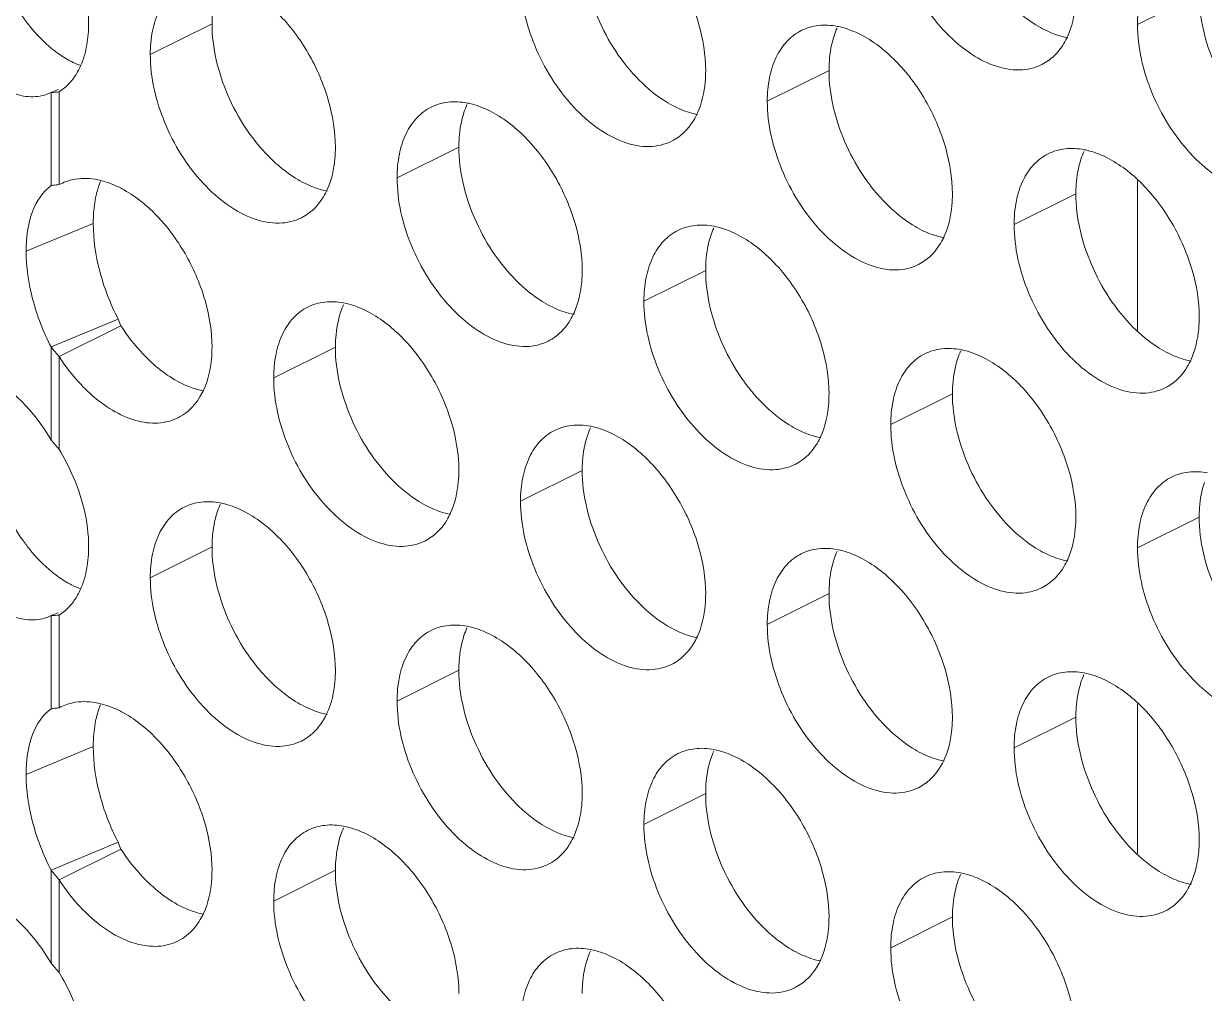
# Model space of a CAD drawing. Header units: millimetres. Extents: x 0 to 2524, y 0 to 1785.
# Drawn here: x 1808.52 to 1819.34, y 872.47 to 881.37 of the extents above; entities that cross this region are included whole.
import ezdxf

# ---------------------------------------------------------------- set-up
doc = ezdxf.new("R2010")
doc.units = ezdxf.units.MM
doc.header["$LTSCALE"] = 0.1
doc.layers.add('标注', color=251, linetype='Continuous', lineweight=9)

msp = doc.modelspace()

# ---------------------------------------------------------------- linework, layer by layer
at = {"layer": '标注'}
for p, q in [((1819.296, 881.643), (1818.73, 881.36)), ((1810.245, 881.368), (1809.679, 881.085)), ((1810.245, 881.368), (1809.679, 881.085)), ((1810.245, 881.368), (1809.679, 881.085)), ((1815.902, 880.94), (1815.336, 880.657)), ((1808.77, 880.738), (1808.745, 880.728)), ((1808.835, 880.765), (1808.77, 880.738)), ((1808.77, 880.738), (1808.77, 879.884)), ((1808.844, 880.743), (1808.844, 879.892)), ((1812.508, 880.237), (1811.942, 879.954)), ((1818.73, 878.555), (1818.73, 879.93)), ((1808.844, 879.892), (1808.86, 879.9)), ((1818.165, 879.808), (1817.599, 879.526)), ((1809.156, 879.537), (1808.541, 879.282)), ((1814.771, 879.105), (1814.205, 878.823)), ((1809.385, 878.659), (1808.77, 878.403)), ((1809.41, 878.597), (1808.844, 878.315)), ((1808.77, 878.403), (1808.77, 877.549)), ((1811.376, 878.402), (1810.811, 878.12)), ((1808.844, 878.315), (1808.844, 877.463)), ((1817.033, 877.974), (1816.468, 877.691)), ((1813.639, 877.271), (1813.073, 876.988)), ((1819.296, 876.843), (1818.73, 876.56)), ((1810.245, 876.568), (1809.679, 876.285)), ((1810.245, 876.568), (1809.679, 876.285)), ((1810.245, 876.568), (1809.679, 876.285)), ((1815.902, 876.14), (1815.336, 875.857)), ((1808.77, 875.938), (1808.745, 875.928)), ((1808.835, 875.965), (1808.77, 875.938)), ((1808.77, 875.938), (1808.77, 875.084)), ((1808.844, 875.943), (1808.844, 875.092)), ((1812.508, 875.437), (1811.942, 875.154)), ((1808.844, 875.092), (1808.86, 875.1)), ((1818.73, 873.755), (1818.73, 875.13)), ((1818.165, 875.008), (1817.599, 874.726)), ((1809.156, 874.737), (1808.541, 874.482)), ((1814.771, 874.305), (1814.205, 874.023)), ((1809.385, 873.859), (1808.77, 873.603)), ((1809.41, 873.797), (1808.844, 873.515)), ((1808.77, 873.603), (1808.77, 872.749)), ((1811.376, 873.602), (1810.811, 873.32)), ((1808.844, 873.515), (1808.844, 872.663)), ((1817.033, 873.174), (1816.468, 872.891))]:
    msp.add_line(p, q, dxfattribs=at)
for centre, radius, start, end in [((1816.646, 881.029), 0.734, 155.8796, 161.7803), ((1809.385, 881.857), 0.94, 235.2265, 239.6574), ((1809.323, 881.752), 0.818, 239.6492, 244.5397), ((1817.65, 881.399), 0.453, 296.5256, 305.9034), ((1808.594, 881.132), 0.462, 302.7451, 310.382), ((1813.252, 880.326), 0.734, 155.8796, 161.7803), ((1814.256, 880.696), 0.453, 296.5256, 305.9034), ((1818.909, 879.897), 0.734, 155.8796, 161.7803), ((1810.862, 879.993), 0.453, 296.5256, 305.9034), ((1815.515, 879.194), 0.734, 155.8796, 161.7803), ((1816.519, 879.565), 0.453, 296.5256, 305.9034), ((1812.121, 878.491), 0.734, 155.8796, 161.7803), ((1810.182, 878.944), 0.847, 199.7011, 204.1814), ((1809.652, 879.067), 1.104, 216.9719, 222.9731), ((1813.125, 878.862), 0.453, 296.5256, 305.9034), ((1817.778, 878.063), 0.734, 155.8796, 161.7803), ((1818.782, 878.434), 0.453, 296.5256, 305.9034), ((1809.729, 878.162), 0.457, 296.5685, 308.2187), ((1814.384, 877.36), 0.734, 155.8796, 161.7803), ((1811.311, 879.665), 3.306, 219.7824, 221.7528), ((1815.388, 877.731), 0.453, 296.5256, 305.9034), ((1810.99, 876.657), 0.734, 155.8796, 161.7803), ((1811.993, 877.028), 0.453, 296.5256, 305.9034), ((1816.646, 876.229), 0.734, 155.8796, 161.7803), ((1809.385, 877.057), 0.94, 235.2265, 239.6574), ((1809.323, 876.952), 0.818, 239.6492, 244.5397), ((1817.65, 876.599), 0.453, 296.5256, 305.9034), ((1808.594, 876.332), 0.462, 302.7451, 310.382), ((1813.252, 875.526), 0.734, 155.8796, 161.7803), ((1814.256, 875.896), 0.453, 296.5256, 305.9034), ((1818.909, 875.097), 0.734, 155.8796, 161.7803), ((1810.862, 875.193), 0.453, 296.5256, 305.9034), ((1815.515, 874.394), 0.734, 155.8796, 161.7803), ((1816.519, 874.765), 0.453, 296.5256, 305.9034), ((1812.121, 873.691), 0.734, 155.8796, 161.7803), ((1810.182, 874.144), 0.847, 199.7011, 204.1814), ((1813.125, 874.062), 0.453, 296.5256, 305.9034), ((1809.652, 874.267), 1.104, 216.9719, 222.9731), ((1817.778, 873.263), 0.734, 155.8796, 161.7803), ((1818.782, 873.634), 0.453, 296.5256, 305.9034), ((1809.729, 873.362), 0.457, 296.5685, 308.2187), ((1814.384, 872.56), 0.734, 155.8796, 161.7803), ((1811.311, 874.865), 3.306, 219.7824, 221.7528), ((1815.388, 872.931), 0.453, 296.5256, 305.9034)]:
    msp.add_arc(centre, radius, start, end, dxfattribs=at)
for points, knots in [([(1813.922, 882.403), (1814.043, 882.343), (1814.273, 882.163), (1814.539, 881.804), (1814.721, 881.386), (1814.771, 881.085), (1814.771, 880.94)], [0, 0, 0, 0, 0.229676, 0.488215, 0.753207, 1, 1, 1, 1]), ([(1817.853, 880.994), (1817.79, 880.962), (1817.64, 880.928), (1817.402, 880.976), (1817.164, 881.107), (1816.856, 881.384), (1816.57, 881.847), (1816.468, 882.28), (1816.468, 882.491)], [0, 0, 0, 0, 0.090718, 0.191742, 0.308104, 0.439279, 0.725532, 1, 1, 1, 1]), ([(1808.518, 880.705), (1808.387, 880.727), (1808.113, 880.888), (1807.804, 881.271), (1807.582, 881.759), (1807.518, 882.121), (1807.518, 882.297)], [0, 0, 0, 0, 0.200223, 0.454809, 0.735097, 1, 1, 1, 1]), ([(1808.844, 882.263), (1808.886, 882.193), (1809.032, 881.916), (1809.114, 881.6), (1809.114, 881.368)], [0, 0, 0, 0, 0.260955, 1, 1, 1, 1]), ([(1814.163, 880.849), (1814.001, 881.012), (1813.75, 881.399), (1813.639, 881.85), (1813.639, 882.071)], [0, 0, 0, 0, 0.508684, 1, 1, 1, 1]), ([(1818.73, 881.36), (1818.73, 881.433), (1818.742, 881.572), (1818.801, 881.762), (1818.901, 881.914), (1818.993, 881.984), (1819.042, 882.009)], [0, 0, 0, 0, 0.289235, 0.54966, 0.782932, 1, 1, 1, 1]), ([(1814.459, 880.291), (1814.396, 880.26), (1814.246, 880.226), (1814.008, 880.273), (1813.77, 880.404), (1813.462, 880.682), (1813.176, 881.144), (1813.073, 881.577), (1813.073, 881.788)], [0, 0, 0, 0, 0.090718, 0.191742, 0.308104, 0.439279, 0.725532, 1, 1, 1, 1]), ([(1808.571, 881.35), (1808.549, 881.377), (1808.462, 881.493), (1808.388, 881.619), (1808.34, 881.718)], [0, 0, 0, 0, 0.242274, 1, 1, 1, 1]), ([(1809.679, 881.085), (1809.679, 881.158), (1809.691, 881.297), (1809.75, 881.487), (1809.85, 881.639), (1809.942, 881.71), (1809.991, 881.734)], [0, 0, 0, 0, 0.289235, 0.54966, 0.782932, 1, 1, 1, 1]), ([(1810.245, 881.368), (1810.245, 881.397), (1810.249, 881.504), (1810.268, 881.611), (1810.292, 881.687)], [0, 0, 0, 0, 0.264225, 1, 1, 1, 1]), ([(1810.528, 881.7), (1810.649, 881.64), (1810.879, 881.46), (1811.145, 881.102), (1811.326, 880.683), (1811.376, 880.382), (1811.376, 880.237)], [0, 0, 0, 0, 0.229676, 0.488215, 0.753207, 1, 1, 1, 1]), ([(1818.165, 881.643), (1818.165, 881.607), (1818.159, 881.475), (1818.13, 881.342), (1818.09, 881.254)], [0, 0, 0, 0, 0.268874, 1, 1, 1, 1]), ([(1819.82, 880.421), (1819.658, 880.583), (1819.407, 880.971), (1819.296, 881.421), (1819.296, 881.643)], [0, 0, 0, 0, 0.508684, 1, 1, 1, 1]), ([(1817.882, 881.311), (1817.853, 881.325), (1817.735, 881.391), (1817.63, 881.479), (1817.557, 881.552)], [0, 0, 0, 0, 0.235002, 1, 1, 1, 1]), ([(1808.848, 881.085), (1808.824, 881.102), (1808.722, 881.18), (1808.633, 881.273), (1808.571, 881.35)], [0, 0, 0, 0, 0.233653, 1, 1, 1, 1]), ([(1809.114, 881.368), (1809.114, 881.345), (1809.111, 881.255), (1809.098, 881.165), (1809.081, 881.101)], [0, 0, 0, 0, 0.261757, 1, 1, 1, 1]), ([(1810.769, 880.146), (1810.607, 880.309), (1810.356, 880.696), (1810.245, 881.147), (1810.245, 881.368)], [0, 0, 0, 0, 0.508684, 1, 1, 1, 1]), ([(1815.648, 881.306), (1815.696, 881.33), (1815.807, 881.362), (1815.92, 881.355), (1815.977, 881.344)], [0, 0, 0, 0, 0.482538, 1, 1, 1, 1]), ([(1815.977, 881.344), (1815.994, 881.341), (1816.066, 881.324), (1816.135, 881.297), (1816.185, 881.272)], [0, 0, 0, 0, 0.238696, 1, 1, 1, 1]), ([(1820.116, 879.862), (1820.053, 879.831), (1819.903, 879.797), (1819.665, 879.845), (1819.427, 879.976), (1819.119, 880.253), (1818.833, 880.716), (1818.73, 881.148), (1818.73, 881.36)], [0, 0, 0, 0, 0.090718, 0.191742, 0.308104, 0.439279, 0.725532, 1, 1, 1, 1]), ([(1815.336, 880.657), (1815.336, 880.73), (1815.348, 880.869), (1815.407, 881.059), (1815.507, 881.211), (1815.599, 881.281), (1815.648, 881.306)], [0, 0, 0, 0, 0.289235, 0.54966, 0.782932, 1, 1, 1, 1]), ([(1815.902, 880.94), (1815.902, 880.968), (1815.906, 881.076), (1815.924, 881.183), (1815.949, 881.258)], [0, 0, 0, 0, 0.264225, 1, 1, 1, 1]), ([(1816.185, 881.272), (1816.305, 881.212), (1816.536, 881.031), (1816.802, 880.673), (1816.983, 880.254), (1817.033, 879.953), (1817.033, 879.808)], [0, 0, 0, 0, 0.229676, 0.488215, 0.753207, 1, 1, 1, 1]), ([(1818.09, 881.238), (1818.072, 881.242), (1818.001, 881.258), (1817.932, 881.286), (1817.882, 881.311)], [0, 0, 0, 0, 0.238696, 1, 1, 1, 1]), ([(1818.09, 881.254), (1818.08, 881.231), (1818.036, 881.147), (1817.972, 881.073), (1817.916, 881.032)], [0, 0, 0, 0, 0.265525, 1, 1, 1, 1]), ([(1811.065, 879.588), (1811.002, 879.557), (1810.852, 879.523), (1810.614, 879.57), (1810.376, 879.701), (1810.068, 879.979), (1809.782, 880.441), (1809.679, 880.874), (1809.679, 881.085)], [0, 0, 0, 0, 0.090718, 0.191742, 0.308104, 0.439279, 0.725532, 1, 1, 1, 1]), ([(1808.99, 880.89), (1808.983, 880.879), (1808.955, 880.839), (1808.921, 880.803), (1808.893, 880.78)], [0, 0, 0, 0, 0.256974, 1, 1, 1, 1]), ([(1814.771, 880.94), (1814.771, 880.904), (1814.765, 880.772), (1814.736, 880.639), (1814.696, 880.551)], [0, 0, 0, 0, 0.268874, 1, 1, 1, 1]), ([(1816.426, 879.718), (1816.264, 879.88), (1816.013, 880.268), (1815.902, 880.718), (1815.902, 880.94)], [0, 0, 0, 0, 0.508684, 1, 1, 1, 1]), ([(1814.488, 880.608), (1814.459, 880.622), (1814.341, 880.688), (1814.236, 880.776), (1814.163, 880.849)], [0, 0, 0, 0, 0.235002, 1, 1, 1, 1]), ([(1808.745, 880.727), (1808.728, 880.72), (1808.655, 880.696), (1808.575, 880.695), (1808.518, 880.705)], [0, 0, 0, 0, 0.241531, 1, 1, 1, 1]), ([(1811.942, 879.954), (1811.942, 880.027), (1811.954, 880.166), (1812.013, 880.356), (1812.113, 880.508), (1812.205, 880.579), (1812.254, 880.603)], [0, 0, 0, 0, 0.289235, 0.54966, 0.782932, 1, 1, 1, 1]), ([(1812.254, 880.603), (1812.302, 880.627), (1812.412, 880.659), (1812.526, 880.652), (1812.583, 880.641)], [0, 0, 0, 0, 0.482538, 1, 1, 1, 1]), ([(1812.583, 880.641), (1812.6, 880.638), (1812.672, 880.621), (1812.741, 880.594), (1812.791, 880.569)], [0, 0, 0, 0, 0.238696, 1, 1, 1, 1]), ([(1812.791, 880.569), (1812.911, 880.509), (1813.142, 880.328), (1813.408, 879.97), (1813.589, 879.551), (1813.639, 879.25), (1813.639, 879.105)], [0, 0, 0, 0, 0.229676, 0.488215, 0.753207, 1, 1, 1, 1]), ([(1814.695, 880.535), (1814.678, 880.539), (1814.607, 880.555), (1814.538, 880.583), (1814.488, 880.608)], [0, 0, 0, 0, 0.238696, 1, 1, 1, 1]), ([(1816.721, 879.159), (1816.659, 879.128), (1816.509, 879.094), (1816.271, 879.142), (1816.033, 879.273), (1815.725, 879.55), (1815.439, 880.013), (1815.336, 880.445), (1815.336, 880.657)], [0, 0, 0, 0, 0.090718, 0.191742, 0.308104, 0.439279, 0.725532, 1, 1, 1, 1]), ([(1812.508, 880.237), (1812.508, 880.265), (1812.512, 880.373), (1812.53, 880.48), (1812.555, 880.555)], [0, 0, 0, 0, 0.264225, 1, 1, 1, 1]), ([(1814.696, 880.551), (1814.686, 880.528), (1814.642, 880.444), (1814.578, 880.37), (1814.522, 880.329)], [0, 0, 0, 0, 0.265525, 1, 1, 1, 1]), ([(1811.376, 880.237), (1811.376, 880.201), (1811.371, 880.069), (1811.342, 879.936), (1811.302, 879.848)], [0, 0, 0, 0, 0.268874, 1, 1, 1, 1]), ([(1813.032, 879.015), (1812.87, 879.178), (1812.619, 879.565), (1812.508, 880.015), (1812.508, 880.237)], [0, 0, 0, 0, 0.508684, 1, 1, 1, 1]), ([(1811.094, 879.905), (1811.065, 879.919), (1810.947, 879.985), (1810.842, 880.073), (1810.769, 880.146)], [0, 0, 0, 0, 0.235002, 1, 1, 1, 1]), ([(1817.599, 879.526), (1817.599, 879.598), (1817.611, 879.737), (1817.67, 879.927), (1817.769, 880.08), (1817.862, 880.15), (1817.911, 880.175)], [0, 0, 0, 0, 0.289235, 0.54966, 0.782932, 1, 1, 1, 1]), ([(1817.911, 880.175), (1817.959, 880.199), (1818.069, 880.23), (1818.183, 880.224), (1818.24, 880.213)], [0, 0, 0, 0, 0.482538, 1, 1, 1, 1]), ([(1818.165, 879.808), (1818.165, 879.837), (1818.168, 879.944), (1818.187, 880.052), (1818.212, 880.127)], [0, 0, 0, 0, 0.264225, 1, 1, 1, 1]), ([(1818.24, 880.213), (1818.257, 880.209), (1818.329, 880.193), (1818.398, 880.165), (1818.448, 880.14)], [0, 0, 0, 0, 0.238696, 1, 1, 1, 1]), ([(1818.448, 880.14), (1818.568, 880.08), (1818.799, 879.9), (1819.065, 879.542), (1819.246, 879.123), (1819.296, 878.822), (1819.296, 878.677)], [0, 0, 0, 0, 0.229676, 0.488215, 0.753207, 1, 1, 1, 1]), ([(1808.86, 879.9), (1808.879, 879.91), (1808.962, 879.944), (1809.055, 879.953), (1809.122, 879.947)], [0, 0, 0, 0, 0.242859, 1, 1, 1, 1]), ([(1809.183, 879.795), (1809.186, 879.806), (1809.196, 879.849), (1809.21, 879.89), (1809.222, 879.92)], [0, 0, 0, 0, 0.258964, 1, 1, 1, 1]), ([(1813.327, 878.456), (1813.265, 878.425), (1813.115, 878.391), (1812.877, 878.439), (1812.639, 878.57), (1812.331, 878.847), (1812.045, 879.31), (1811.942, 879.742), (1811.942, 879.954)], [0, 0, 0, 0, 0.090718, 0.191742, 0.308104, 0.439279, 0.725532, 1, 1, 1, 1]), ([(1808.541, 879.282), (1808.541, 879.405), (1808.566, 879.628), (1808.691, 879.827), (1808.77, 879.884)], [0, 0, 0, 0, 0.559656, 1, 1, 1, 1]), ([(1808.77, 879.884), (1808.775, 879.885), (1808.8, 879.888), (1808.825, 879.89), (1808.844, 879.892)], [0, 0, 0, 0, 0.235256, 1, 1, 1, 1]), ([(1809.313, 879.903), (1809.323, 879.899), (1809.367, 879.881), (1809.409, 879.861), (1809.439, 879.843)], [0, 0, 0, 0, 0.243168, 1, 1, 1, 1]), ([(1809.439, 879.843), (1809.555, 879.778), (1809.775, 879.595), (1810.027, 879.241), (1810.198, 878.834), (1810.245, 878.543), (1810.245, 878.402)], [0, 0, 0, 0, 0.232666, 0.491415, 0.754834, 1, 1, 1, 1]), ([(1811.301, 879.832), (1811.284, 879.836), (1811.213, 879.852), (1811.144, 879.88), (1811.094, 879.905)], [0, 0, 0, 0, 0.238696, 1, 1, 1, 1]), ([(1811.302, 879.848), (1811.292, 879.825), (1811.248, 879.741), (1811.184, 879.667), (1811.128, 879.626)], [0, 0, 0, 0, 0.265525, 1, 1, 1, 1]), ([(1817.033, 879.808), (1817.033, 879.773), (1817.028, 879.64), (1816.998, 879.508), (1816.959, 879.419)], [0, 0, 0, 0, 0.268874, 1, 1, 1, 1]), ([(1818.688, 878.586), (1818.527, 878.749), (1818.276, 879.136), (1818.165, 879.587), (1818.165, 879.808)], [0, 0, 0, 0, 0.508684, 1, 1, 1, 1]), ([(1809.156, 879.537), (1809.156, 879.56), (1809.158, 879.647), (1809.169, 879.733), (1809.183, 879.795)], [0, 0, 0, 0, 0.262705, 1, 1, 1, 1]), ([(1816.75, 879.476), (1816.722, 879.49), (1816.604, 879.557), (1816.499, 879.644), (1816.426, 879.718)], [0, 0, 0, 0, 0.235002, 1, 1, 1, 1]), ([(1809.385, 878.659), (1809.312, 878.799), (1809.202, 879.085), (1809.156, 879.39), (1809.156, 879.537)], [0, 0, 0, 0, 0.517022, 1, 1, 1, 1]), ([(1814.517, 879.472), (1814.565, 879.496), (1814.675, 879.527), (1814.789, 879.521), (1814.846, 879.51)], [0, 0, 0, 0, 0.482538, 1, 1, 1, 1]), ([(1814.846, 879.51), (1814.863, 879.506), (1814.934, 879.49), (1815.003, 879.463), (1815.053, 879.438)], [0, 0, 0, 0, 0.238696, 1, 1, 1, 1]), ([(1818.984, 878.028), (1818.922, 877.997), (1818.772, 877.963), (1818.534, 878.011), (1818.295, 878.141), (1817.988, 878.419), (1817.702, 878.881), (1817.599, 879.314), (1817.599, 879.526)], [0, 0, 0, 0, 0.090718, 0.191742, 0.308104, 0.439279, 0.725532, 1, 1, 1, 1]), ([(1814.205, 878.823), (1814.205, 878.895), (1814.217, 879.034), (1814.276, 879.225), (1814.375, 879.377), (1814.468, 879.447), (1814.517, 879.472)], [0, 0, 0, 0, 0.289235, 0.54966, 0.782932, 1, 1, 1, 1]), ([(1814.771, 879.105), (1814.771, 879.134), (1814.774, 879.241), (1814.793, 879.349), (1814.818, 879.424)], [0, 0, 0, 0, 0.264225, 1, 1, 1, 1]), ([(1815.053, 879.438), (1815.174, 879.377), (1815.405, 879.197), (1815.671, 878.839), (1815.852, 878.42), (1815.902, 878.119), (1815.902, 877.974)], [0, 0, 0, 0, 0.229676, 0.488215, 0.753207, 1, 1, 1, 1]), ([(1816.958, 879.404), (1816.941, 879.407), (1816.869, 879.424), (1816.8, 879.451), (1816.75, 879.476)], [0, 0, 0, 0, 0.238696, 1, 1, 1, 1]), ([(1816.959, 879.419), (1816.948, 879.397), (1816.905, 879.313), (1816.841, 879.238), (1816.785, 879.198)], [0, 0, 0, 0, 0.265525, 1, 1, 1, 1]), ([(1808.77, 878.403), (1808.697, 878.543), (1808.587, 878.83), (1808.541, 879.134), (1808.541, 879.282)], [0, 0, 0, 0, 0.517022, 1, 1, 1, 1]), ([(1813.639, 879.105), (1813.639, 879.07), (1813.633, 878.938), (1813.604, 878.805), (1813.565, 878.717)], [0, 0, 0, 0, 0.268874, 1, 1, 1, 1]), ([(1815.294, 877.883), (1815.133, 878.046), (1814.882, 878.433), (1814.771, 878.884), (1814.771, 879.105)], [0, 0, 0, 0, 0.508684, 1, 1, 1, 1]), ([(1813.356, 878.773), (1813.328, 878.788), (1813.21, 878.854), (1813.104, 878.941), (1813.032, 879.015)], [0, 0, 0, 0, 0.235002, 1, 1, 1, 1]), ([(1810.811, 878.12), (1810.811, 878.192), (1810.823, 878.331), (1810.882, 878.522), (1810.981, 878.674), (1811.074, 878.744), (1811.123, 878.769)], [0, 0, 0, 0, 0.289235, 0.54966, 0.782932, 1, 1, 1, 1]), ([(1811.123, 878.769), (1811.171, 878.793), (1811.281, 878.824), (1811.395, 878.818), (1811.452, 878.807)], [0, 0, 0, 0, 0.482538, 1, 1, 1, 1]), ([(1811.376, 878.402), (1811.376, 878.431), (1811.38, 878.538), (1811.399, 878.646), (1811.424, 878.721)], [0, 0, 0, 0, 0.264225, 1, 1, 1, 1]), ([(1811.452, 878.807), (1811.469, 878.803), (1811.54, 878.787), (1811.609, 878.76), (1811.659, 878.735)], [0, 0, 0, 0, 0.238696, 1, 1, 1, 1]), ([(1811.659, 878.735), (1811.78, 878.674), (1812.01, 878.494), (1812.277, 878.136), (1812.458, 877.717), (1812.508, 877.416), (1812.508, 877.271)], [0, 0, 0, 0, 0.229676, 0.488215, 0.753207, 1, 1, 1, 1]), ([(1813.564, 878.701), (1813.547, 878.704), (1813.475, 878.721), (1813.406, 878.748), (1813.356, 878.773)], [0, 0, 0, 0, 0.238696, 1, 1, 1, 1]), ([(1815.59, 877.325), (1815.527, 877.294), (1815.377, 877.26), (1815.14, 877.308), (1814.901, 877.438), (1814.593, 877.716), (1814.307, 878.179), (1814.205, 878.611), (1814.205, 878.823)], [0, 0, 0, 0, 0.090718, 0.191742, 0.308104, 0.439279, 0.725532, 1, 1, 1, 1]), ([(1813.565, 878.717), (1813.554, 878.694), (1813.511, 878.61), (1813.447, 878.536), (1813.391, 878.495)], [0, 0, 0, 0, 0.265525, 1, 1, 1, 1]), ([(1819.296, 878.677), (1819.296, 878.641), (1819.29, 878.509), (1819.261, 878.376), (1819.221, 878.288)], [0, 0, 0, 0, 0.268874, 1, 1, 1, 1]), ([(1809.688, 878.264), (1809.662, 878.287), (1809.559, 878.389), (1809.469, 878.505), (1809.41, 878.597)], [0, 0, 0, 0, 0.242059, 1, 1, 1, 1]), ([(1819.013, 878.345), (1818.985, 878.359), (1818.867, 878.426), (1818.761, 878.513), (1818.688, 878.586)], [0, 0, 0, 0, 0.235002, 1, 1, 1, 1]), ([(1810.245, 878.402), (1810.245, 878.367), (1810.239, 878.234), (1810.21, 878.101), (1810.17, 878.012)], [0, 0, 0, 0, 0.269039, 1, 1, 1, 1]), ([(1811.9, 877.18), (1811.739, 877.343), (1811.488, 877.73), (1811.376, 878.181), (1811.376, 878.402)], [0, 0, 0, 0, 0.508684, 1, 1, 1, 1]), ([(1809.122, 877.981), (1809.096, 878.004), (1808.993, 878.107), (1808.903, 878.222), (1808.844, 878.315)], [0, 0, 0, 0, 0.242059, 1, 1, 1, 1]), ([(1816.468, 877.691), (1816.468, 877.764), (1816.48, 877.903), (1816.539, 878.093), (1816.638, 878.245), (1816.731, 878.316), (1816.78, 878.34)], [0, 0, 0, 0, 0.289235, 0.54966, 0.782932, 1, 1, 1, 1]), ([(1816.78, 878.34), (1816.828, 878.364), (1816.938, 878.396), (1817.052, 878.389), (1817.108, 878.378)], [0, 0, 0, 0, 0.482538, 1, 1, 1, 1]), ([(1817.033, 877.974), (1817.033, 878.002), (1817.037, 878.11), (1817.056, 878.217), (1817.081, 878.292)], [0, 0, 0, 0, 0.264225, 1, 1, 1, 1]), ([(1817.108, 878.378), (1817.126, 878.375), (1817.197, 878.358), (1817.266, 878.331), (1817.316, 878.306)], [0, 0, 0, 0, 0.238696, 1, 1, 1, 1]), ([(1817.316, 878.306), (1817.437, 878.246), (1817.667, 878.066), (1817.934, 877.707), (1818.115, 877.289), (1818.165, 876.988), (1818.165, 876.843)], [0, 0, 0, 0, 0.229676, 0.488215, 0.753207, 1, 1, 1, 1]), ([(1819.221, 878.273), (1819.204, 878.276), (1819.132, 878.293), (1819.063, 878.32), (1819.013, 878.345)], [0, 0, 0, 0, 0.238696, 1, 1, 1, 1]), ([(1819.221, 878.288), (1819.211, 878.265), (1819.168, 878.181), (1819.104, 878.107), (1819.048, 878.066)], [0, 0, 0, 0, 0.265525, 1, 1, 1, 1]), ([(1810.168, 877.999), (1810.127, 878.007), (1809.949, 878.058), (1809.793, 878.167), (1809.688, 878.264)], [0, 0, 0, 0, 0.225674, 1, 1, 1, 1]), ([(1808.193, 878.122), (1808.221, 878.11), (1808.341, 878.048), (1808.446, 877.96), (1808.518, 877.886)], [0, 0, 0, 0, 0.228039, 1, 1, 1, 1]), ([(1812.196, 876.622), (1812.133, 876.591), (1811.983, 876.557), (1811.746, 876.605), (1811.507, 876.735), (1811.199, 877.013), (1810.913, 877.476), (1810.811, 877.908), (1810.811, 878.12)], [0, 0, 0, 0, 0.090718, 0.191742, 0.308104, 0.439279, 0.725532, 1, 1, 1, 1]), ([(1809.933, 877.753), (1809.877, 877.725), (1809.745, 877.692), (1809.534, 877.721), (1809.319, 877.82), (1809.187, 877.921), (1809.122, 877.981)], [0, 0, 0, 0, 0.211276, 0.44254, 0.704896, 1, 1, 1, 1]), ([(1810.17, 878.012), (1810.16, 877.991), (1810.12, 877.913), (1810.062, 877.843), (1810.011, 877.803)], [0, 0, 0, 0, 0.264539, 1, 1, 1, 1]), ([(1815.902, 877.974), (1815.902, 877.938), (1815.896, 877.806), (1815.867, 877.674), (1815.827, 877.585)], [0, 0, 0, 0, 0.268874, 1, 1, 1, 1]), ([(1817.557, 876.752), (1817.396, 876.915), (1817.145, 877.302), (1817.033, 877.753), (1817.033, 877.974)], [0, 0, 0, 0, 0.508684, 1, 1, 1, 1]), ([(1808.518, 877.886), (1808.541, 877.861), (1808.635, 877.757), (1808.716, 877.641), (1808.77, 877.549)], [0, 0, 0, 0, 0.239558, 1, 1, 1, 1]), ([(1815.619, 877.642), (1815.591, 877.656), (1815.473, 877.723), (1815.367, 877.81), (1815.294, 877.883)], [0, 0, 0, 0, 0.235002, 1, 1, 1, 1]), ([(1813.073, 876.988), (1813.073, 877.061), (1813.086, 877.2), (1813.145, 877.39), (1813.244, 877.542), (1813.336, 877.613), (1813.385, 877.637)], [0, 0, 0, 0, 0.289235, 0.54966, 0.782932, 1, 1, 1, 1]), ([(1813.385, 877.637), (1813.434, 877.661), (1813.544, 877.693), (1813.657, 877.686), (1813.714, 877.675)], [0, 0, 0, 0, 0.482538, 1, 1, 1, 1]), ([(1813.714, 877.675), (1813.732, 877.672), (1813.803, 877.656), (1813.872, 877.628), (1813.922, 877.603)], [0, 0, 0, 0, 0.238696, 1, 1, 1, 1]), ([(1815.827, 877.57), (1815.81, 877.573), (1815.738, 877.59), (1815.669, 877.617), (1815.619, 877.642)], [0, 0, 0, 0, 0.238696, 1, 1, 1, 1]), ([(1817.853, 876.194), (1817.79, 876.162), (1817.64, 876.128), (1817.402, 876.176), (1817.164, 876.307), (1816.856, 876.584), (1816.57, 877.047), (1816.468, 877.48), (1816.468, 877.691)], [0, 0, 0, 0, 0.090718, 0.191742, 0.308104, 0.439279, 0.725532, 1, 1, 1, 1]), ([(1813.639, 877.271), (1813.639, 877.3), (1813.643, 877.407), (1813.662, 877.514), (1813.687, 877.59)], [0, 0, 0, 0, 0.264225, 1, 1, 1, 1]), ([(1813.922, 877.603), (1814.043, 877.543), (1814.273, 877.363), (1814.539, 877.004), (1814.721, 876.586), (1814.771, 876.285), (1814.771, 876.14)], [0, 0, 0, 0, 0.229676, 0.488215, 0.753207, 1, 1, 1, 1]), ([(1815.827, 877.585), (1815.817, 877.562), (1815.774, 877.478), (1815.71, 877.404), (1815.653, 877.363)], [0, 0, 0, 0, 0.265525, 1, 1, 1, 1]), ([(1808.518, 875.905), (1808.387, 875.927), (1808.113, 876.088), (1807.804, 876.471), (1807.582, 876.959), (1807.518, 877.321), (1807.518, 877.497)], [0, 0, 0, 0, 0.200223, 0.454809, 0.735097, 1, 1, 1, 1]), ([(1808.844, 877.463), (1808.886, 877.393), (1809.032, 877.116), (1809.114, 876.8), (1809.114, 876.568)], [0, 0, 0, 0, 0.260955, 1, 1, 1, 1]), ([(1812.508, 877.271), (1812.508, 877.235), (1812.502, 877.103), (1812.473, 876.971), (1812.433, 876.882)], [0, 0, 0, 0, 0.268874, 1, 1, 1, 1]), ([(1814.163, 876.049), (1814.001, 876.212), (1813.75, 876.599), (1813.639, 877.05), (1813.639, 877.271)], [0, 0, 0, 0, 0.508684, 1, 1, 1, 1]), ([(1818.73, 876.56), (1818.73, 876.633), (1818.742, 876.772), (1818.801, 876.962), (1818.901, 877.114), (1818.993, 877.184), (1819.042, 877.209)], [0, 0, 0, 0, 0.289235, 0.54966, 0.782932, 1, 1, 1, 1]), ([(1819.042, 877.209), (1819.091, 877.233), (1819.201, 877.265), (1819.314, 877.258), (1819.371, 877.247)], [0, 0, 0, 0, 0.482538, 1, 1, 1, 1]), ([(1812.225, 876.939), (1812.197, 876.953), (1812.079, 877.02), (1811.973, 877.107), (1811.9, 877.18)], [0, 0, 0, 0, 0.235002, 1, 1, 1, 1]), ([(1819.296, 876.843), (1819.296, 876.871), (1819.3, 876.979), (1819.319, 877.086), (1819.343, 877.161)], [0, 0, 0, 0, 0.264225, 1, 1, 1, 1]), ([(1814.459, 875.491), (1814.396, 875.46), (1814.246, 875.426), (1814.008, 875.473), (1813.77, 875.604), (1813.462, 875.882), (1813.176, 876.344), (1813.073, 876.777), (1813.073, 876.988)], [0, 0, 0, 0, 0.090718, 0.191742, 0.308104, 0.439279, 0.725532, 1, 1, 1, 1]), ([(1808.571, 876.55), (1808.549, 876.577), (1808.462, 876.693), (1808.388, 876.819), (1808.34, 876.918)], [0, 0, 0, 0, 0.242274, 1, 1, 1, 1]), ([(1809.679, 876.285), (1809.679, 876.358), (1809.691, 876.497), (1809.75, 876.687), (1809.85, 876.839), (1809.942, 876.91), (1809.991, 876.934)], [0, 0, 0, 0, 0.289235, 0.54966, 0.782932, 1, 1, 1, 1]), ([(1809.991, 876.934), (1810.04, 876.958), (1810.15, 876.99), (1810.263, 876.983), (1810.32, 876.972)], [0, 0, 0, 0, 0.482538, 1, 1, 1, 1]), ([(1810.245, 876.568), (1810.245, 876.597), (1810.249, 876.704), (1810.268, 876.811), (1810.292, 876.887)], [0, 0, 0, 0, 0.264225, 1, 1, 1, 1]), ([(1810.32, 876.972), (1810.337, 876.969), (1810.409, 876.953), (1810.478, 876.925), (1810.528, 876.9)], [0, 0, 0, 0, 0.238696, 1, 1, 1, 1]), ([(1810.528, 876.9), (1810.649, 876.84), (1810.879, 876.66), (1811.145, 876.302), (1811.326, 875.883), (1811.376, 875.582), (1811.376, 875.437)], [0, 0, 0, 0, 0.229676, 0.488215, 0.753207, 1, 1, 1, 1]), ([(1812.433, 876.867), (1812.415, 876.87), (1812.344, 876.887), (1812.275, 876.914), (1812.225, 876.939)], [0, 0, 0, 0, 0.238696, 1, 1, 1, 1]), ([(1812.433, 876.882), (1812.423, 876.859), (1812.38, 876.775), (1812.316, 876.701), (1812.259, 876.661)], [0, 0, 0, 0, 0.265525, 1, 1, 1, 1]), ([(1818.165, 876.843), (1818.165, 876.807), (1818.159, 876.675), (1818.13, 876.542), (1818.09, 876.454)], [0, 0, 0, 0, 0.268874, 1, 1, 1, 1]), ([(1819.82, 875.621), (1819.658, 875.783), (1819.407, 876.171), (1819.296, 876.621), (1819.296, 876.843)], [0, 0, 0, 0, 0.508684, 1, 1, 1, 1]), ([(1817.882, 876.511), (1817.853, 876.525), (1817.735, 876.591), (1817.63, 876.679), (1817.557, 876.752)], [0, 0, 0, 0, 0.235002, 1, 1, 1, 1]), ([(1809.114, 876.568), (1809.114, 876.545), (1809.111, 876.455), (1809.098, 876.365), (1809.081, 876.301)], [0, 0, 0, 0, 0.261757, 1, 1, 1, 1]), ([(1810.769, 875.346), (1810.607, 875.509), (1810.356, 875.896), (1810.245, 876.347), (1810.245, 876.568)], [0, 0, 0, 0, 0.508684, 1, 1, 1, 1]), ([(1815.648, 876.506), (1815.696, 876.53), (1815.807, 876.562), (1815.92, 876.555), (1815.977, 876.544)], [0, 0, 0, 0, 0.482538, 1, 1, 1, 1]), ([(1820.116, 875.062), (1820.053, 875.031), (1819.903, 874.997), (1819.665, 875.045), (1819.427, 875.176), (1819.119, 875.453), (1818.833, 875.916), (1818.73, 876.348), (1818.73, 876.56)], [0, 0, 0, 0, 0.090718, 0.191742, 0.308104, 0.439279, 0.725532, 1, 1, 1, 1]), ([(1808.848, 876.285), (1808.824, 876.302), (1808.722, 876.38), (1808.633, 876.473), (1808.571, 876.55)], [0, 0, 0, 0, 0.233653, 1, 1, 1, 1]), ([(1815.336, 875.857), (1815.336, 875.93), (1815.348, 876.069), (1815.407, 876.259), (1815.507, 876.411), (1815.599, 876.481), (1815.648, 876.506)], [0, 0, 0, 0, 0.289235, 0.54966, 0.782932, 1, 1, 1, 1]), ([(1815.902, 876.14), (1815.902, 876.168), (1815.906, 876.276), (1815.924, 876.383), (1815.949, 876.458)], [0, 0, 0, 0, 0.264225, 1, 1, 1, 1]), ([(1815.977, 876.544), (1815.994, 876.541), (1816.066, 876.524), (1816.135, 876.497), (1816.185, 876.472)], [0, 0, 0, 0, 0.238696, 1, 1, 1, 1]), ([(1816.185, 876.472), (1816.305, 876.412), (1816.536, 876.231), (1816.802, 875.873), (1816.983, 875.454), (1817.033, 875.153), (1817.033, 875.008)], [0, 0, 0, 0, 0.229676, 0.488215, 0.753207, 1, 1, 1, 1]), ([(1818.09, 876.438), (1818.072, 876.442), (1818.001, 876.458), (1817.932, 876.486), (1817.882, 876.511)], [0, 0, 0, 0, 0.238696, 1, 1, 1, 1]), ([(1818.09, 876.454), (1818.08, 876.431), (1818.036, 876.347), (1817.972, 876.273), (1817.916, 876.232)], [0, 0, 0, 0, 0.265525, 1, 1, 1, 1]), ([(1811.065, 874.788), (1811.002, 874.757), (1810.852, 874.723), (1810.614, 874.77), (1810.376, 874.901), (1810.068, 875.179), (1809.782, 875.641), (1809.679, 876.074), (1809.679, 876.285)], [0, 0, 0, 0, 0.090718, 0.191742, 0.308104, 0.439279, 0.725532, 1, 1, 1, 1]), ([(1814.771, 876.14), (1814.771, 876.104), (1814.765, 875.972), (1814.736, 875.839), (1814.696, 875.751)], [0, 0, 0, 0, 0.268874, 1, 1, 1, 1]), ([(1816.426, 874.918), (1816.264, 875.08), (1816.013, 875.468), (1815.902, 875.918), (1815.902, 876.14)], [0, 0, 0, 0, 0.508684, 1, 1, 1, 1]), ([(1808.99, 876.09), (1808.983, 876.079), (1808.955, 876.039), (1808.921, 876.003), (1808.893, 875.98)], [0, 0, 0, 0, 0.256974, 1, 1, 1, 1]), ([(1814.488, 875.808), (1814.459, 875.822), (1814.341, 875.888), (1814.236, 875.976), (1814.163, 876.049)], [0, 0, 0, 0, 0.235002, 1, 1, 1, 1]), ([(1808.745, 875.927), (1808.728, 875.92), (1808.655, 875.896), (1808.575, 875.895), (1808.518, 875.905)], [0, 0, 0, 0, 0.241531, 1, 1, 1, 1]), ([(1811.942, 875.154), (1811.942, 875.227), (1811.954, 875.366), (1812.013, 875.556), (1812.113, 875.708), (1812.205, 875.779), (1812.254, 875.803)], [0, 0, 0, 0, 0.289235, 0.54966, 0.782932, 1, 1, 1, 1]), ([(1812.254, 875.803), (1812.302, 875.827), (1812.412, 875.859), (1812.526, 875.852), (1812.583, 875.841)], [0, 0, 0, 0, 0.482538, 1, 1, 1, 1]), ([(1812.583, 875.841), (1812.6, 875.838), (1812.672, 875.821), (1812.741, 875.794), (1812.791, 875.769)], [0, 0, 0, 0, 0.238696, 1, 1, 1, 1]), ([(1814.695, 875.735), (1814.678, 875.739), (1814.607, 875.755), (1814.538, 875.783), (1814.488, 875.808)], [0, 0, 0, 0, 0.238696, 1, 1, 1, 1]), ([(1816.721, 874.359), (1816.659, 874.328), (1816.509, 874.294), (1816.271, 874.342), (1816.033, 874.473), (1815.725, 874.75), (1815.439, 875.213), (1815.336, 875.645), (1815.336, 875.857)], [0, 0, 0, 0, 0.090718, 0.191742, 0.308104, 0.439279, 0.725532, 1, 1, 1, 1]), ([(1812.508, 875.437), (1812.508, 875.465), (1812.512, 875.573), (1812.53, 875.68), (1812.555, 875.755)], [0, 0, 0, 0, 0.264225, 1, 1, 1, 1]), ([(1812.791, 875.769), (1812.911, 875.709), (1813.142, 875.528), (1813.408, 875.17), (1813.589, 874.751), (1813.639, 874.45), (1813.639, 874.305)], [0, 0, 0, 0, 0.229676, 0.488215, 0.753207, 1, 1, 1, 1]), ([(1814.696, 875.751), (1814.686, 875.728), (1814.642, 875.644), (1814.578, 875.57), (1814.522, 875.529)], [0, 0, 0, 0, 0.265525, 1, 1, 1, 1]), ([(1811.376, 875.437), (1811.376, 875.401), (1811.371, 875.269), (1811.342, 875.136), (1811.302, 875.048)], [0, 0, 0, 0, 0.268874, 1, 1, 1, 1]), ([(1813.032, 874.215), (1812.87, 874.378), (1812.619, 874.765), (1812.508, 875.215), (1812.508, 875.437)], [0, 0, 0, 0, 0.508684, 1, 1, 1, 1]), ([(1817.599, 874.726), (1817.599, 874.798), (1817.611, 874.937), (1817.67, 875.127), (1817.769, 875.28), (1817.862, 875.35), (1817.911, 875.375)], [0, 0, 0, 0, 0.289235, 0.54966, 0.782932, 1, 1, 1, 1]), ([(1817.911, 875.375), (1817.959, 875.399), (1818.069, 875.43), (1818.183, 875.424), (1818.24, 875.413)], [0, 0, 0, 0, 0.482538, 1, 1, 1, 1]), ([(1818.24, 875.413), (1818.257, 875.409), (1818.329, 875.393), (1818.398, 875.365), (1818.448, 875.34)], [0, 0, 0, 0, 0.238696, 1, 1, 1, 1]), ([(1811.094, 875.105), (1811.065, 875.119), (1810.947, 875.185), (1810.842, 875.273), (1810.769, 875.346)], [0, 0, 0, 0, 0.235002, 1, 1, 1, 1]), ([(1818.165, 875.008), (1818.165, 875.037), (1818.168, 875.144), (1818.187, 875.252), (1818.212, 875.327)], [0, 0, 0, 0, 0.264225, 1, 1, 1, 1]), ([(1818.448, 875.34), (1818.568, 875.28), (1818.799, 875.1), (1819.065, 874.742), (1819.246, 874.323), (1819.296, 874.022), (1819.296, 873.877)], [0, 0, 0, 0, 0.229676, 0.488215, 0.753207, 1, 1, 1, 1]), ([(1808.86, 875.1), (1808.879, 875.11), (1808.962, 875.144), (1809.055, 875.153), (1809.122, 875.147)], [0, 0, 0, 0, 0.242859, 1, 1, 1, 1]), ([(1813.327, 873.656), (1813.265, 873.625), (1813.115, 873.591), (1812.877, 873.639), (1812.639, 873.77), (1812.331, 874.047), (1812.045, 874.51), (1811.942, 874.942), (1811.942, 875.154)], [0, 0, 0, 0, 0.090718, 0.191742, 0.308104, 0.439279, 0.725532, 1, 1, 1, 1]), ([(1808.541, 874.482), (1808.541, 874.605), (1808.566, 874.828), (1808.691, 875.027), (1808.77, 875.084)], [0, 0, 0, 0, 0.559656, 1, 1, 1, 1]), ([(1808.77, 875.084), (1808.775, 875.085), (1808.8, 875.088), (1808.825, 875.09), (1808.844, 875.092)], [0, 0, 0, 0, 0.235256, 1, 1, 1, 1]), ([(1809.183, 874.995), (1809.186, 875.006), (1809.196, 875.049), (1809.21, 875.09), (1809.222, 875.12)], [0, 0, 0, 0, 0.258964, 1, 1, 1, 1]), ([(1809.313, 875.103), (1809.323, 875.099), (1809.367, 875.081), (1809.409, 875.061), (1809.439, 875.043)], [0, 0, 0, 0, 0.243168, 1, 1, 1, 1]), ([(1809.439, 875.043), (1809.555, 874.978), (1809.775, 874.795), (1810.027, 874.441), (1810.198, 874.034), (1810.245, 873.743), (1810.245, 873.602)], [0, 0, 0, 0, 0.232666, 0.491415, 0.754834, 1, 1, 1, 1]), ([(1811.301, 875.032), (1811.284, 875.036), (1811.213, 875.052), (1811.144, 875.08), (1811.094, 875.105)], [0, 0, 0, 0, 0.238696, 1, 1, 1, 1]), ([(1811.302, 875.048), (1811.292, 875.025), (1811.248, 874.941), (1811.184, 874.867), (1811.128, 874.826)], [0, 0, 0, 0, 0.265525, 1, 1, 1, 1]), ([(1809.156, 874.737), (1809.156, 874.76), (1809.158, 874.847), (1809.169, 874.933), (1809.183, 874.995)], [0, 0, 0, 0, 0.262705, 1, 1, 1, 1]), ([(1817.033, 875.008), (1817.033, 874.973), (1817.028, 874.84), (1816.998, 874.708), (1816.959, 874.619)], [0, 0, 0, 0, 0.268874, 1, 1, 1, 1]), ([(1818.688, 873.786), (1818.527, 873.949), (1818.276, 874.336), (1818.165, 874.787), (1818.165, 875.008)], [0, 0, 0, 0, 0.508684, 1, 1, 1, 1]), ([(1816.75, 874.676), (1816.722, 874.69), (1816.604, 874.757), (1816.499, 874.844), (1816.426, 874.918)], [0, 0, 0, 0, 0.235002, 1, 1, 1, 1]), ([(1809.385, 873.859), (1809.312, 873.999), (1809.202, 874.285), (1809.156, 874.59), (1809.156, 874.737)], [0, 0, 0, 0, 0.517022, 1, 1, 1, 1]), ([(1814.517, 874.672), (1814.565, 874.696), (1814.675, 874.727), (1814.789, 874.721), (1814.846, 874.71)], [0, 0, 0, 0, 0.482538, 1, 1, 1, 1]), ([(1818.984, 873.228), (1818.922, 873.197), (1818.772, 873.163), (1818.534, 873.211), (1818.295, 873.341), (1817.988, 873.619), (1817.702, 874.081), (1817.599, 874.514), (1817.599, 874.726)], [0, 0, 0, 0, 0.090718, 0.191742, 0.308104, 0.439279, 0.725532, 1, 1, 1, 1]), ([(1814.205, 874.023), (1814.205, 874.095), (1814.217, 874.234), (1814.276, 874.425), (1814.375, 874.577), (1814.468, 874.647), (1814.517, 874.672)], [0, 0, 0, 0, 0.289235, 0.54966, 0.782932, 1, 1, 1, 1]), ([(1814.771, 874.305), (1814.771, 874.334), (1814.774, 874.441), (1814.793, 874.549), (1814.818, 874.624)], [0, 0, 0, 0, 0.264225, 1, 1, 1, 1]), ([(1814.846, 874.71), (1814.863, 874.706), (1814.934, 874.69), (1815.003, 874.663), (1815.053, 874.638)], [0, 0, 0, 0, 0.238696, 1, 1, 1, 1]), ([(1815.053, 874.638), (1815.174, 874.577), (1815.405, 874.397), (1815.671, 874.039), (1815.852, 873.62), (1815.902, 873.319), (1815.902, 873.174)], [0, 0, 0, 0, 0.229676, 0.488215, 0.753207, 1, 1, 1, 1]), ([(1816.958, 874.604), (1816.941, 874.607), (1816.869, 874.624), (1816.8, 874.651), (1816.75, 874.676)], [0, 0, 0, 0, 0.238696, 1, 1, 1, 1]), ([(1816.959, 874.619), (1816.948, 874.597), (1816.905, 874.513), (1816.841, 874.438), (1816.785, 874.398)], [0, 0, 0, 0, 0.265525, 1, 1, 1, 1]), ([(1808.77, 873.603), (1808.697, 873.743), (1808.587, 874.03), (1808.541, 874.334), (1808.541, 874.482)], [0, 0, 0, 0, 0.517022, 1, 1, 1, 1]), ([(1813.639, 874.305), (1813.639, 874.27), (1813.633, 874.138), (1813.604, 874.005), (1813.565, 873.917)], [0, 0, 0, 0, 0.268874, 1, 1, 1, 1]), ([(1815.294, 873.083), (1815.133, 873.246), (1814.882, 873.633), (1814.771, 874.084), (1814.771, 874.305)], [0, 0, 0, 0, 0.508684, 1, 1, 1, 1]), ([(1813.356, 873.973), (1813.328, 873.988), (1813.21, 874.054), (1813.104, 874.141), (1813.032, 874.215)], [0, 0, 0, 0, 0.235002, 1, 1, 1, 1]), ([(1810.811, 873.32), (1810.811, 873.392), (1810.823, 873.531), (1810.882, 873.722), (1810.981, 873.874), (1811.074, 873.944), (1811.123, 873.969)], [0, 0, 0, 0, 0.289235, 0.54966, 0.782932, 1, 1, 1, 1]), ([(1811.123, 873.969), (1811.171, 873.993), (1811.281, 874.024), (1811.395, 874.018), (1811.452, 874.007)], [0, 0, 0, 0, 0.482538, 1, 1, 1, 1]), ([(1811.452, 874.007), (1811.469, 874.003), (1811.54, 873.987), (1811.609, 873.96), (1811.659, 873.935)], [0, 0, 0, 0, 0.238696, 1, 1, 1, 1]), ([(1813.564, 873.901), (1813.547, 873.904), (1813.475, 873.921), (1813.406, 873.948), (1813.356, 873.973)], [0, 0, 0, 0, 0.238696, 1, 1, 1, 1]), ([(1815.59, 872.525), (1815.527, 872.494), (1815.377, 872.46), (1815.14, 872.508), (1814.901, 872.638), (1814.593, 872.916), (1814.307, 873.379), (1814.205, 873.811), (1814.205, 874.023)], [0, 0, 0, 0, 0.090718, 0.191742, 0.308104, 0.439279, 0.725532, 1, 1, 1, 1]), ([(1811.376, 873.602), (1811.376, 873.631), (1811.38, 873.738), (1811.399, 873.846), (1811.424, 873.921)], [0, 0, 0, 0, 0.264225, 1, 1, 1, 1]), ([(1811.659, 873.935), (1811.78, 873.874), (1812.01, 873.694), (1812.277, 873.336), (1812.458, 872.917), (1812.508, 872.616), (1812.508, 872.471)], [0, 0, 0, 0, 0.229676, 0.488215, 0.753207, 1, 1, 1, 1]), ([(1813.565, 873.917), (1813.554, 873.894), (1813.511, 873.81), (1813.447, 873.736), (1813.391, 873.695)], [0, 0, 0, 0, 0.265525, 1, 1, 1, 1]), ([(1819.296, 873.877), (1819.296, 873.841), (1819.29, 873.709), (1819.261, 873.576), (1819.221, 873.488)], [0, 0, 0, 0, 0.268874, 1, 1, 1, 1]), ([(1809.688, 873.464), (1809.662, 873.487), (1809.559, 873.589), (1809.469, 873.705), (1809.41, 873.797)], [0, 0, 0, 0, 0.242059, 1, 1, 1, 1]), ([(1819.013, 873.545), (1818.985, 873.559), (1818.867, 873.626), (1818.761, 873.713), (1818.688, 873.786)], [0, 0, 0, 0, 0.235002, 1, 1, 1, 1]), ([(1810.245, 873.602), (1810.245, 873.567), (1810.239, 873.434), (1810.21, 873.301), (1810.17, 873.212)], [0, 0, 0, 0, 0.269039, 1, 1, 1, 1]), ([(1811.9, 872.38), (1811.739, 872.543), (1811.488, 872.93), (1811.376, 873.381), (1811.376, 873.602)], [0, 0, 0, 0, 0.508684, 1, 1, 1, 1]), ([(1816.468, 872.891), (1816.468, 872.964), (1816.48, 873.103), (1816.539, 873.293), (1816.638, 873.445), (1816.731, 873.516), (1816.78, 873.54)], [0, 0, 0, 0, 0.289235, 0.54966, 0.782932, 1, 1, 1, 1]), ([(1816.78, 873.54), (1816.828, 873.564), (1816.938, 873.596), (1817.052, 873.589), (1817.108, 873.578)], [0, 0, 0, 0, 0.482538, 1, 1, 1, 1]), ([(1817.108, 873.578), (1817.126, 873.575), (1817.197, 873.558), (1817.266, 873.531), (1817.316, 873.506)], [0, 0, 0, 0, 0.238696, 1, 1, 1, 1]), ([(1819.221, 873.473), (1819.204, 873.476), (1819.132, 873.493), (1819.063, 873.52), (1819.013, 873.545)], [0, 0, 0, 0, 0.238696, 1, 1, 1, 1]), ([(1809.122, 873.181), (1809.096, 873.204), (1808.993, 873.307), (1808.903, 873.422), (1808.844, 873.515)], [0, 0, 0, 0, 0.242059, 1, 1, 1, 1]), ([(1810.168, 873.199), (1810.127, 873.207), (1809.949, 873.258), (1809.793, 873.367), (1809.688, 873.464)], [0, 0, 0, 0, 0.225674, 1, 1, 1, 1]), ([(1817.033, 873.174), (1817.033, 873.202), (1817.037, 873.31), (1817.056, 873.417), (1817.081, 873.492)], [0, 0, 0, 0, 0.264225, 1, 1, 1, 1]), ([(1817.316, 873.506), (1817.437, 873.446), (1817.667, 873.266), (1817.934, 872.907), (1818.115, 872.489), (1818.165, 872.188), (1818.165, 872.043)], [0, 0, 0, 0, 0.229676, 0.488215, 0.753207, 1, 1, 1, 1]), ([(1819.221, 873.488), (1819.211, 873.465), (1819.168, 873.381), (1819.104, 873.307), (1819.048, 873.266)], [0, 0, 0, 0, 0.265525, 1, 1, 1, 1]), ([(1808.193, 873.322), (1808.221, 873.31), (1808.341, 873.248), (1808.446, 873.16), (1808.518, 873.086)], [0, 0, 0, 0, 0.228039, 1, 1, 1, 1]), ([(1812.196, 871.822), (1812.133, 871.791), (1811.983, 871.757), (1811.746, 871.805), (1811.507, 871.935), (1811.199, 872.213), (1810.913, 872.676), (1810.811, 873.108), (1810.811, 873.32)], [0, 0, 0, 0, 0.090718, 0.191742, 0.308104, 0.439279, 0.725532, 1, 1, 1, 1]), ([(1810.17, 873.212), (1810.16, 873.191), (1810.12, 873.113), (1810.062, 873.043), (1810.011, 873.003)], [0, 0, 0, 0, 0.264539, 1, 1, 1, 1]), ([(1809.933, 872.953), (1809.877, 872.925), (1809.745, 872.892), (1809.534, 872.921), (1809.319, 873.02), (1809.187, 873.121), (1809.122, 873.181)], [0, 0, 0, 0, 0.211276, 0.44254, 0.704896, 1, 1, 1, 1]), ([(1815.902, 873.174), (1815.902, 873.138), (1815.896, 873.006), (1815.867, 872.874), (1815.827, 872.785)], [0, 0, 0, 0, 0.268874, 1, 1, 1, 1]), ([(1817.557, 871.952), (1817.396, 872.115), (1817.145, 872.502), (1817.033, 872.953), (1817.033, 873.174)], [0, 0, 0, 0, 0.508684, 1, 1, 1, 1]), ([(1808.518, 873.086), (1808.541, 873.061), (1808.635, 872.957), (1808.716, 872.841), (1808.77, 872.749)], [0, 0, 0, 0, 0.239558, 1, 1, 1, 1]), ([(1815.619, 872.842), (1815.591, 872.856), (1815.473, 872.923), (1815.367, 873.01), (1815.294, 873.083)], [0, 0, 0, 0, 0.235002, 1, 1, 1, 1]), ([(1813.385, 872.837), (1813.434, 872.861), (1813.544, 872.893), (1813.657, 872.886), (1813.714, 872.875)], [0, 0, 0, 0, 0.482538, 1, 1, 1, 1]), ([(1813.714, 872.875), (1813.732, 872.872), (1813.803, 872.856), (1813.872, 872.828), (1813.922, 872.803)], [0, 0, 0, 0, 0.238696, 1, 1, 1, 1]), ([(1817.853, 871.394), (1817.79, 871.362), (1817.64, 871.328), (1817.402, 871.376), (1817.164, 871.507), (1816.856, 871.784), (1816.57, 872.247), (1816.468, 872.68), (1816.468, 872.891)], [0, 0, 0, 0, 0.090718, 0.191742, 0.308104, 0.439279, 0.725532, 1, 1, 1, 1]), ([(1813.073, 872.188), (1813.073, 872.261), (1813.086, 872.4), (1813.145, 872.59), (1813.244, 872.742), (1813.336, 872.813), (1813.385, 872.837)], [0, 0, 0, 0, 0.289235, 0.54966, 0.782932, 1, 1, 1, 1]), ([(1813.639, 872.471), (1813.639, 872.5), (1813.643, 872.607), (1813.662, 872.714), (1813.687, 872.79)], [0, 0, 0, 0, 0.264225, 1, 1, 1, 1]), ([(1813.922, 872.803), (1814.043, 872.743), (1814.273, 872.563), (1814.539, 872.204), (1814.721, 871.786), (1814.771, 871.485), (1814.771, 871.34)], [0, 0, 0, 0, 0.229676, 0.488215, 0.753207, 1, 1, 1, 1]), ([(1815.827, 872.77), (1815.81, 872.773), (1815.738, 872.79), (1815.669, 872.817), (1815.619, 872.842)], [0, 0, 0, 0, 0.238696, 1, 1, 1, 1]), ([(1815.827, 872.785), (1815.817, 872.762), (1815.774, 872.678), (1815.71, 872.604), (1815.653, 872.563)], [0, 0, 0, 0, 0.265525, 1, 1, 1, 1]), ([(1808.518, 871.105), (1808.387, 871.127), (1808.113, 871.288), (1807.804, 871.671), (1807.582, 872.159), (1807.518, 872.521), (1807.518, 872.697)], [0, 0, 0, 0, 0.200223, 0.454809, 0.735097, 1, 1, 1, 1]), ([(1808.844, 872.663), (1808.886, 872.593), (1809.032, 872.316), (1809.114, 872), (1809.114, 871.768)], [0, 0, 0, 0, 0.260955, 1, 1, 1, 1])]:
    msp.add_open_spline(points, degree=3, knots=knots, dxfattribs=at)
for points in [[(1809.041, 880.985), (1809.017, 880.993), (1808.994, 881.003), (1808.971, 881.013)], [(1809.046, 880.995), (1809.03, 880.958), (1809.012, 880.923), (1808.99, 880.89)], [(1809.081, 881.101), (1809.072, 881.065), (1809.06, 881.029), (1809.046, 880.995)], [(1808.844, 880.743), (1808.819, 880.74), (1808.794, 880.738), (1808.77, 880.738)], [(1809.122, 879.947), (1809.157, 879.945), (1809.191, 879.939), (1809.225, 879.93)], [(1809.225, 879.93), (1809.255, 879.923), (1809.284, 879.914), (1809.313, 879.903)], [(1809.081, 876.301), (1809.072, 876.265), (1809.06, 876.229), (1809.046, 876.195)], [(1809.041, 876.185), (1809.017, 876.193), (1808.994, 876.203), (1808.971, 876.213)], [(1809.046, 876.195), (1809.03, 876.158), (1809.012, 876.123), (1808.99, 876.09)], [(1808.844, 875.943), (1808.819, 875.94), (1808.794, 875.938), (1808.77, 875.938)], [(1809.122, 875.147), (1809.157, 875.145), (1809.191, 875.139), (1809.225, 875.13)], [(1809.225, 875.13), (1809.255, 875.123), (1809.284, 875.114), (1809.313, 875.103)]]:
    msp.add_open_spline(points, degree=3, dxfattribs=at)

doc.saveas('drawing.dxf')
